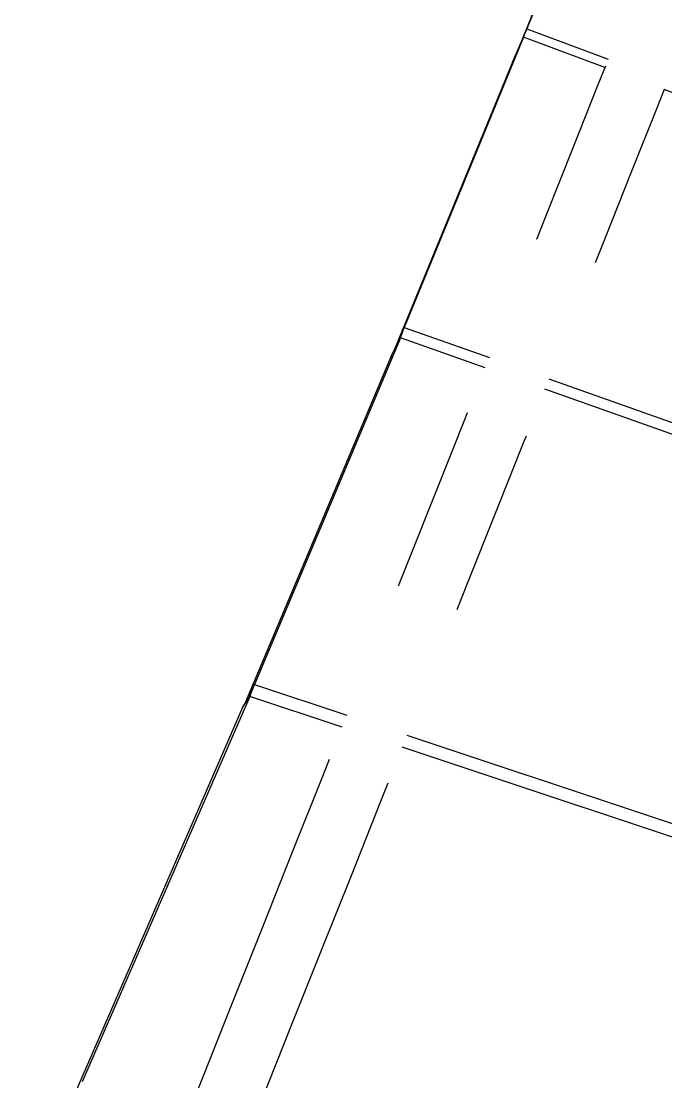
# Model space of a CAD drawing. Extents: x 3 to 592, y 5 to 207.
# Drawn here: x 41.3 to 45.69, y 56.33 to 63.55 of the extents above; entities that cross this region are included whole.
import ezdxf

# ---------------------------------------------------------------- set-up
doc = ezdxf.new("R2010")
doc.units = 0
doc.layers.get('0').update_dxf_attribs({"linetype": 'CONTINUOUS'})

msp = doc.modelspace()

# ---------------------------------------------------------------- linework, layer by layer
at = {"color": 7}
for points in [[(45.348878, 64.982796), (44.746333, 63.493721)], [(45.348878, 64.982796), (44.746333, 63.493721)], [(45.262482, 64.776703), (44.675813, 63.327139)], [(45.262482, 64.776703), (44.675813, 63.327139)], [(44.746263, 63.493826), (44.695816, 63.373529)], [(44.746263, 63.493826), (44.695816, 63.373529)], [(44.725343, 63.437241), (44.746157, 63.493685)], [(44.725343, 63.437241), (44.746157, 63.493685)], [(44.746263, 63.493826), (45.300829, 63.287099)], [(44.746263, 63.493826), (45.300829, 63.287099)], [(44.725343, 63.437241), (43.912896, 61.462038)], [(44.725343, 63.437241), (43.912896, 61.462038)], [(44.649108, 63.266814), (44.725308, 63.437206)], [(44.649108, 63.266814), (44.725308, 63.437206)], [(44.695745, 63.373388), (44.66717, 63.307419)], [(44.695745, 63.373388), (44.66717, 63.307419)], [(45.278569, 63.230972), (44.725414, 63.437347)], [(45.278569, 63.230972), (44.725414, 63.437347)], [(44.649108, 63.266814), (43.843011, 61.307486)], [(44.649108, 63.266814), (43.843011, 61.307486)], [(45.282137, 63.23982), (45.231403, 63.112615), (45.057836, 62.676934), (44.880389, 62.231729), (44.812007, 62.060042)], [(45.282137, 63.23982), (45.231403, 63.112615), (45.057836, 62.676934), (44.880389, 62.231729), (44.812007, 62.060042)], [(45.682082, 63.080435), (45.631347, 62.95323), (45.45778, 62.517549), (45.280333, 62.072344), (45.211952, 61.900657)], [(45.682082, 63.080435), (45.631347, 62.95323), (45.45778, 62.517549), (45.280333, 62.072344), (45.211952, 61.900657)], [(50.567134, 61.259286), (45.681971, 63.080653)], [(50.567134, 61.259286), (45.681971, 63.080653)], [(43.912755, 61.462109), (43.857016, 61.337578)], [(43.912755, 61.462109), (43.857016, 61.337578)], [(43.886155, 61.391165), (43.912614, 61.462073)], [(43.886155, 61.391165), (43.912614, 61.462073)], [(43.912755, 61.462109), (44.492016, 61.256792)], [(43.912755, 61.462109), (44.492016, 61.256792)], [(43.886155, 61.391165), (42.89238, 59.031787)], [(43.886155, 61.391165), (42.89238, 59.031787)], [(43.822655, 61.265506), (43.886155, 61.391094)], [(43.822655, 61.265506), (43.886155, 61.391094)], [(44.463794, 61.186413), (43.886296, 61.391024)], [(44.463794, 61.186413), (43.886296, 61.391024)], [(43.857086, 61.337719), (43.832392, 61.284803)], [(43.857086, 61.337719), (43.832392, 61.284803)], [(43.822655, 61.265506), (42.82888, 58.906128)], [(43.822655, 61.265506), (42.82888, 58.906128)], [(44.897957, 61.112859), (49.821695, 59.367498)], [(44.897957, 61.112859), (49.821695, 59.367498)], [(49.793748, 59.296916), (44.869735, 61.042374)], [(49.793748, 59.296916), (44.869735, 61.042374)], [(44.341914, 60.880248), (44.327586, 60.844254), (44.137086, 60.366592), (43.944117, 59.882229), (43.87169, 59.700507)], [(44.341914, 60.880248), (44.327586, 60.844254), (44.137086, 60.366592), (43.944117, 59.882229), (43.87169, 59.700507)], [(44.741858, 60.720863), (44.72753, 60.684869), (44.53703, 60.207207), (44.344061, 59.722844), (44.271634, 59.541122)], [(44.741858, 60.720863), (44.72753, 60.684869), (44.53703, 60.207207), (44.344061, 59.722844), (44.271634, 59.541122)], [(42.892345, 59.031893), (42.828845, 58.906304)], [(42.892345, 59.031893), (42.828845, 58.906304)], [(42.861089, 58.95026), (42.892486, 59.031752)], [(42.861089, 58.95026), (42.892486, 59.031752)], [(42.892345, 59.031893), (43.521701, 58.822343)], [(42.892345, 59.031893), (43.521701, 58.822343)], [(42.861089, 58.95026), (41.720206, 56.328063)], [(42.861089, 58.95026), (41.720206, 56.328063)], [(42.8123, 58.876106), (42.860983, 58.95019)], [(42.8123, 58.876106), (42.860983, 58.95019)], [(42.840275, 58.928847), (42.821578, 58.892863)], [(42.840275, 58.928847), (42.821578, 58.892863)], [(43.489351, 58.741169), (42.861054, 58.950366)], [(43.489351, 58.741169), (42.861054, 58.950366)], [(42.8123, 58.876106), (41.671416, 56.253909)], [(42.8123, 58.876106), (41.671416, 56.253909)], [(42.8123, 58.876106), (42.82253, 58.894804)], [(42.8123, 58.876106), (42.82253, 58.894804)], [(43.930923, 58.686241), (48.906302, 57.03038)], [(43.930923, 58.686241), (48.906302, 57.03038)], [(48.874079, 56.94907), (43.898608, 58.604961)], [(48.874079, 56.94907), (43.898608, 58.604961)], [(43.401501, 58.520752), (43.35145, 58.39527), (43.150367, 57.890092), (42.947519, 57.381387), (42.743614, 56.869859), (42.53865, 56.355862), (42.333333, 55.840454), (42.127311, 55.323634), (41.921289, 54.806462), (41.715267, 54.28929), (41.509597, 53.773176), (41.304633, 53.258473)], [(43.401501, 58.520752), (43.35145, 58.39527), (43.150367, 57.890092), (42.947519, 57.381387), (42.743614, 56.869859), (42.53865, 56.355862), (42.333333, 55.840454), (42.127311, 55.323634), (41.921289, 54.806462), (41.715267, 54.28929), (41.509597, 53.773176), (41.304633, 53.258473)], [(43.801445, 58.361367), (43.751394, 58.235885), (43.550311, 57.730707), (43.347464, 57.222002), (43.143558, 56.710474), (42.938594, 56.196477), (42.733278, 55.681069), (42.527255, 55.164249), (42.321233, 54.647077), (42.115211, 54.129905), (41.909541, 53.613791), (41.704577, 53.099088)], [(43.801445, 58.361367), (43.751394, 58.235885), (43.550311, 57.730707), (43.347464, 57.222002), (43.143558, 56.710474), (42.938594, 56.196477), (42.733278, 55.681069), (42.527255, 55.164249), (42.321233, 54.647077), (42.115211, 54.129905), (41.909541, 53.613791), (41.704577, 53.099088)]]:
    msp.add_lwpolyline(points, dxfattribs=at)

doc.saveas('drawing.dxf')
